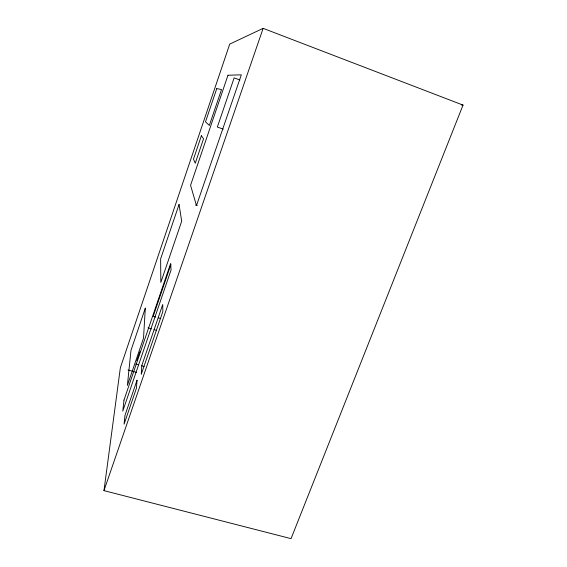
<?xml version="1.0" encoding="UTF-8"?>
<svg xmlns="http://www.w3.org/2000/svg" width="567" height="567" viewBox="0 0 567 567"><rect width="100%" height="100%" fill="white"/><g stroke="black" fill="none" stroke-linecap="round" stroke-linejoin="round"><path stroke-width="0.85" d="M103.967 490.632L120.353 367.749L229.72 44.106L263.138 28.35L463.033 105.093L291.048 538.65L103.967 490.632L263.138 28.35M136.817 360.768L139.907 351.717M170.894 264.491L153.196 316.294L155.719 317.059M461.269 104.938L463.033 105.093M128.014 369.946L136.519 372.399M135.697 364.057L138.22 364.794M141.587 365.765L144.117 366.495M148.058 327.854L151.439 328.867M153.983 329.625L156.52 330.391M158.243 317.825L160.766 318.583M195.615 205.112L197.273 205.665M223.178 129.106L217.345 127.036L234.136 77.87L239.919 80.004M145.308 308.15L143.522 338.116L127.377 385.432L130.984 350.392L145.308 308.15M141.807 365.509L141.275 374.305L162.842 311.545L162.729 304.507L141.807 365.509M137.03 380.216L136.449 388.168L124.088 424.151L124.974 415.356L137.03 380.216M123.975 400.104L122.784 411.096L171.064 269.984L170.66 263.421L123.975 400.104M216.75 88.622L205.516 121.82L209.322 125.463L221.52 89.543L216.75 88.622M201.384 135.761L193.489 159.086L195.246 163.246L203.553 138.752L201.384 135.761M179.052 204.467L160.631 258.857L160.83 282.423L181.688 221.215L179.052 204.467M227.977 75.241L190.562 185.296L196.48 205.566L241.315 74.823L227.977 75.241"/></g></svg>
